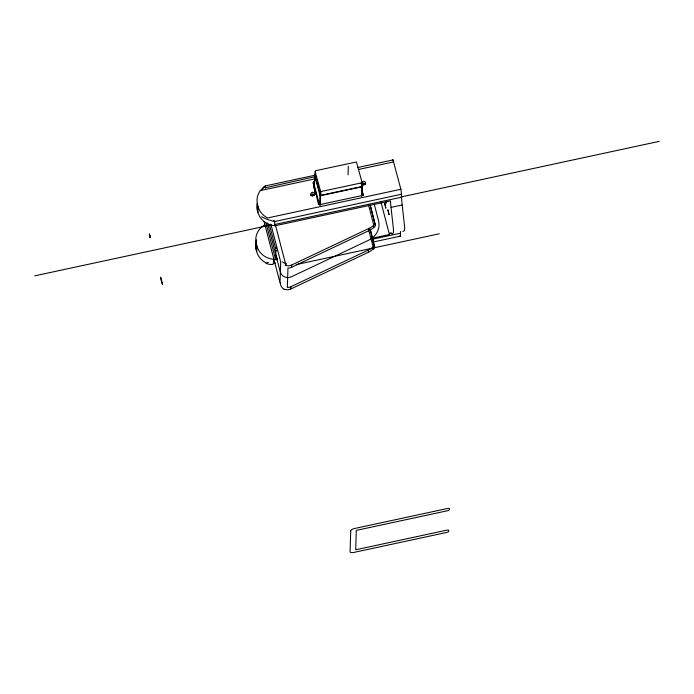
<?xml version="1.0" encoding="UTF-8"?>
<svg xmlns="http://www.w3.org/2000/svg" width="694" height="694" viewBox="0 0 694 694"><rect width="100%" height="100%" fill="white"/><g stroke="black" fill="none" stroke-linecap="round" stroke-linejoin="round"><path stroke-width="1.04" d="M266.01 223.138L275.674 259.79L275.9 249.623L269.419 224.5M402.893 231.423L404.394 230.703A28.393 2.923 77.8 0 0 404.628 229.081A31.386 3.236 77.8 0 0 404.637 228.604L404.637 228.343A24.481 2.524 77.8 0 0 404.602 226.773L402.182 204.973A28.688 2.958 77.8 0 1 401.635 197.183L401.045 189.904L392.934 159.655L392.795 160.713M149.731 236.472L149.357 233.852L150.147 237.591L149.783 234.971M268.24 262.497L266.158 262.948A19.128 17.576 1.8 0 1 256.65 251.54L256.121 249.493L256.303 243.811A19.128 17.576 1.8 0 1 264.588 224.951M371.915 238.302L389.421 234.529A28.688 2.958 77.8 0 1 390.236 233.253L392.362 233.887L393.238 233.106A28.393 2.923 77.8 0 0 393.463 231.484A31.386 3.236 77.8 0 0 393.481 231.007L393.481 230.746A24.481 2.524 77.8 0 0 393.437 229.185L391.026 207.376A28.688 2.958 77.8 0 1 390.479 200.913L275.093 225.758A19.128 17.576 1.8 0 1 257.89 212.243L257.353 210.195L257.535 204.513A19.128 17.576 1.8 0 1 260.267 190.624L262.601 188.3L265.108 187.207M256.65 251.54L256.832 245.85L256.303 243.811M257.89 212.243L258.064 206.552L257.535 204.513M265.36 187.779L315.154 176.684M273.505 260.536L273.41 263.503L275.397 263.078M274.85 225.637A9.213 3.704 3.3 0 1 274.642 224.526L274.729 221.542L401.731 194.19M285.243 289.415A7.651 7.027 1.8 0 0 290.951 288.938L291.02 286.674L368.436 250.005A19.128 17.576 1.8 0 0 373.12 246.873A1.961 0.46 -54.2 0 1 374.552 245.806M291.02 286.674A7.651 7.027 1.8 0 1 287.351 287.446L287.958 268.049A7.651 7.027 1.8 0 0 291.627 267.277L291.697 265.013L369.121 228.343A19.128 17.576 1.8 0 0 373.806 225.212A1.961 0.46 -54.2 0 1 375.228 224.145M312.109 196.341L312.17 194.346M313.228 183.511L313.246 182.921A1.718 1.579 1.8 0 1 314.521 181.021M319.327 204.288L314.278 184.908L315.024 174.307L314.339 186.703A1.718 1.579 1.8 0 0 313.992 186.816M361.14 183.155L361.895 186.079L361.496 186.625L320.515 195.378L314.946 175.14L315.449 170.741L356.43 161.988L361.999 182.227L361.574 182.86L320.68 191.613L315.067 171.366M315.432 172.615L314.946 175.14M318.52 204.348L313.246 182.921M319.596 205.311L319.908 195.309L314.608 174.94M320.125 194.988L320.238 191.214M320.316 204.704L320.602 195.699L361.843 186.816L362.233 186.235L361.427 183.138M320.81 195.387L320.932 191.613M320.602 205.172L320.628 204.461A1.718 1.579 1.8 0 1 318.546 203.281M348.058 174.862L348.336 166.222M361.453 186.634L361.574 182.86M361.513 195.829L361.8 186.825M361.878 186.001L361.999 182.227M362.233 186.235L361.912 196.194L361.383 194.155M363.075 185.367L363.136 183.372M363.049 195.344L362.103 189.87M290.951 288.938L368.367 252.269L368.436 250.005M291.627 267.277L369.043 230.608L369.121 228.343M399.97 235.865L400.334 236.472L400.507 233.193A28.688 2.958 77.8 0 1 400.716 231.414M262.453 189.158L263.434 187.085L265.151 185.949L314.243 175.382M160.661 277.331L161.476 281.061L160.696 277.322M357.965 167.471L392.813 159.967M260.267 190.624L314.495 178.948M358.295 169.51L393.758 161.876M320.628 204.461L361.826 195.595A1.718 1.579 1.8 0 0 363.101 193.695M400.889 189.262L267.572 217.968A19.128 17.576 1.8 0 1 258.064 206.552M34.7 275.856L269.723 225.246M400.993 196.975L659.3 141.35M274.633 224.526L401.635 197.183M391.026 207.376L402.182 204.973M275.596 248.192L276.637 247.966M276.021 250.655L277.409 250.352M390.236 233.253L391.633 232.95M275.266 258.68L276.663 258.376M275.735 259.634C279.231 261.473 274.347 251.107 276.785 259.391M372.721 239.17L400.507 233.193M372.626 242.137L400.412 236.151M296.277 264.579L439.328 233.774M320.602 195.699L319.917 195.344M385.422 201.59L386.064 203.264L385.951 201.477M380.989 202.162L389.421 234.529M374.248 204.157L378.508 220.527A19.128 17.576 1.8 0 1 368.748 240.167L291.333 276.837A7.651 7.027 1.8 0 1 280.359 272.178L267.528 222.93M370.232 204.808L375.307 225.116L370.214 205.563M368.488 204.791L373.806 225.212M373.268 225.697L373.728 227.476A19.128 17.576 1.8 0 1 369.043 230.608M362.042 191.761L363.04 195.578M370.214 229.02L374.621 246.778L370.197 229.775M368.731 230.009L373.12 246.873M314.816 189.28L315.614 192.333M313.454 185.827L314.243 188.881M314.772 190.911L315.57 193.973M265.264 185.923L265.785 187.918M275.631 225.706L285.989 265.49A7.651 7.027 1.8 0 0 291.697 265.013M270.851 224.136L280.68 261.872L280.02 282.779L264.015 221.343M149.757 235.717L150.138 237.201M272.282 264.31A9.621 7.018 37.7 0 1 266.062 263.26M273.54 260.545A9.213 3.626 6.6 0 1 273.809 259.478M275.067 221.56A9.621 1.657 18.6 0 1 261.629 216.728M274.061 259.374A19.128 17.576 1.8 0 1 256.832 245.85M264.015 225.966A9.881 3.349 -33.5 0 1 264.232 225.186M256.121 249.493A19.128 17.576 1.8 0 1 256.572 239.855M273.462 263.815A2.472 1.353 20.5 0 1 272.352 264.327M273.583 220.553A2.472 0.972 6.1 0 1 274.885 221.282M257.353 210.195A19.128 17.576 1.8 0 1 256.988 203.819M361.904 182.461A1.909 1.761 1.8 0 1 364.844 181.637A1.909 1.761 1.8 0 1 364.853 184.474A1.909 1.761 1.8 0 1 361.904 183.615M365.391 184.214A1.909 1.761 1.8 0 0 361.921 184.188A1.909 1.761 1.8 0 1 364.654 183.632M310.843 195.43A1.909 1.761 1.8 0 1 314.521 195.404M310.947 195.196A1.909 1.761 1.8 0 1 314.365 195.352M375.428 225.281A1.961 0.798 -50 0 1 373.693 227.632M374.751 246.943A1.961 0.798 -50 0 1 373.008 249.293M373.051 249.137A19.128 17.576 1.8 0 1 368.367 252.269M285.217 289.519A4.65 4.086 24.9 0 1 284.193 289.12M283.993 289.372A9.031 8.762 -35.4 0 1 280.255 282.762M286.735 263.937A9.031 2.923 12.2 0 1 282.293 261.846M286.128 265.325A4.65 0.937 14.3 0 1 285.286 265.073M384.71 203.385L385.821 208.044L384.71 203.385M387.92 209.918L389.022 214.567L387.92 209.918M162.413 284.262L161.563 280.74L162.413 284.262M350.739 530.832L350.08 551.739A3.826 1.457 -14.6 0 0 353.758 552.45L446.841 532.402A1.909 0.729 -14.6 0 0 448.723 531.248L448.749 530.494A1.909 0.729 -14.6 0 0 446.91 530.138L355.684 549.787L356.3 530.389L447.517 510.741A1.909 0.729 -14.6 0 0 449.4 509.587L449.426 508.832A1.909 0.729 -14.6 0 0 447.587 508.476L354.504 528.524A3.826 1.457 -14.6 0 0 350.739 530.832M311.675 195.474A1.909 1.761 1.8 0 0 314.66 194.164A1.909 1.761 1.8 0 0 311.91 192.438A1.909 1.761 1.8 0 0 311.675 195.474"/></g></svg>
